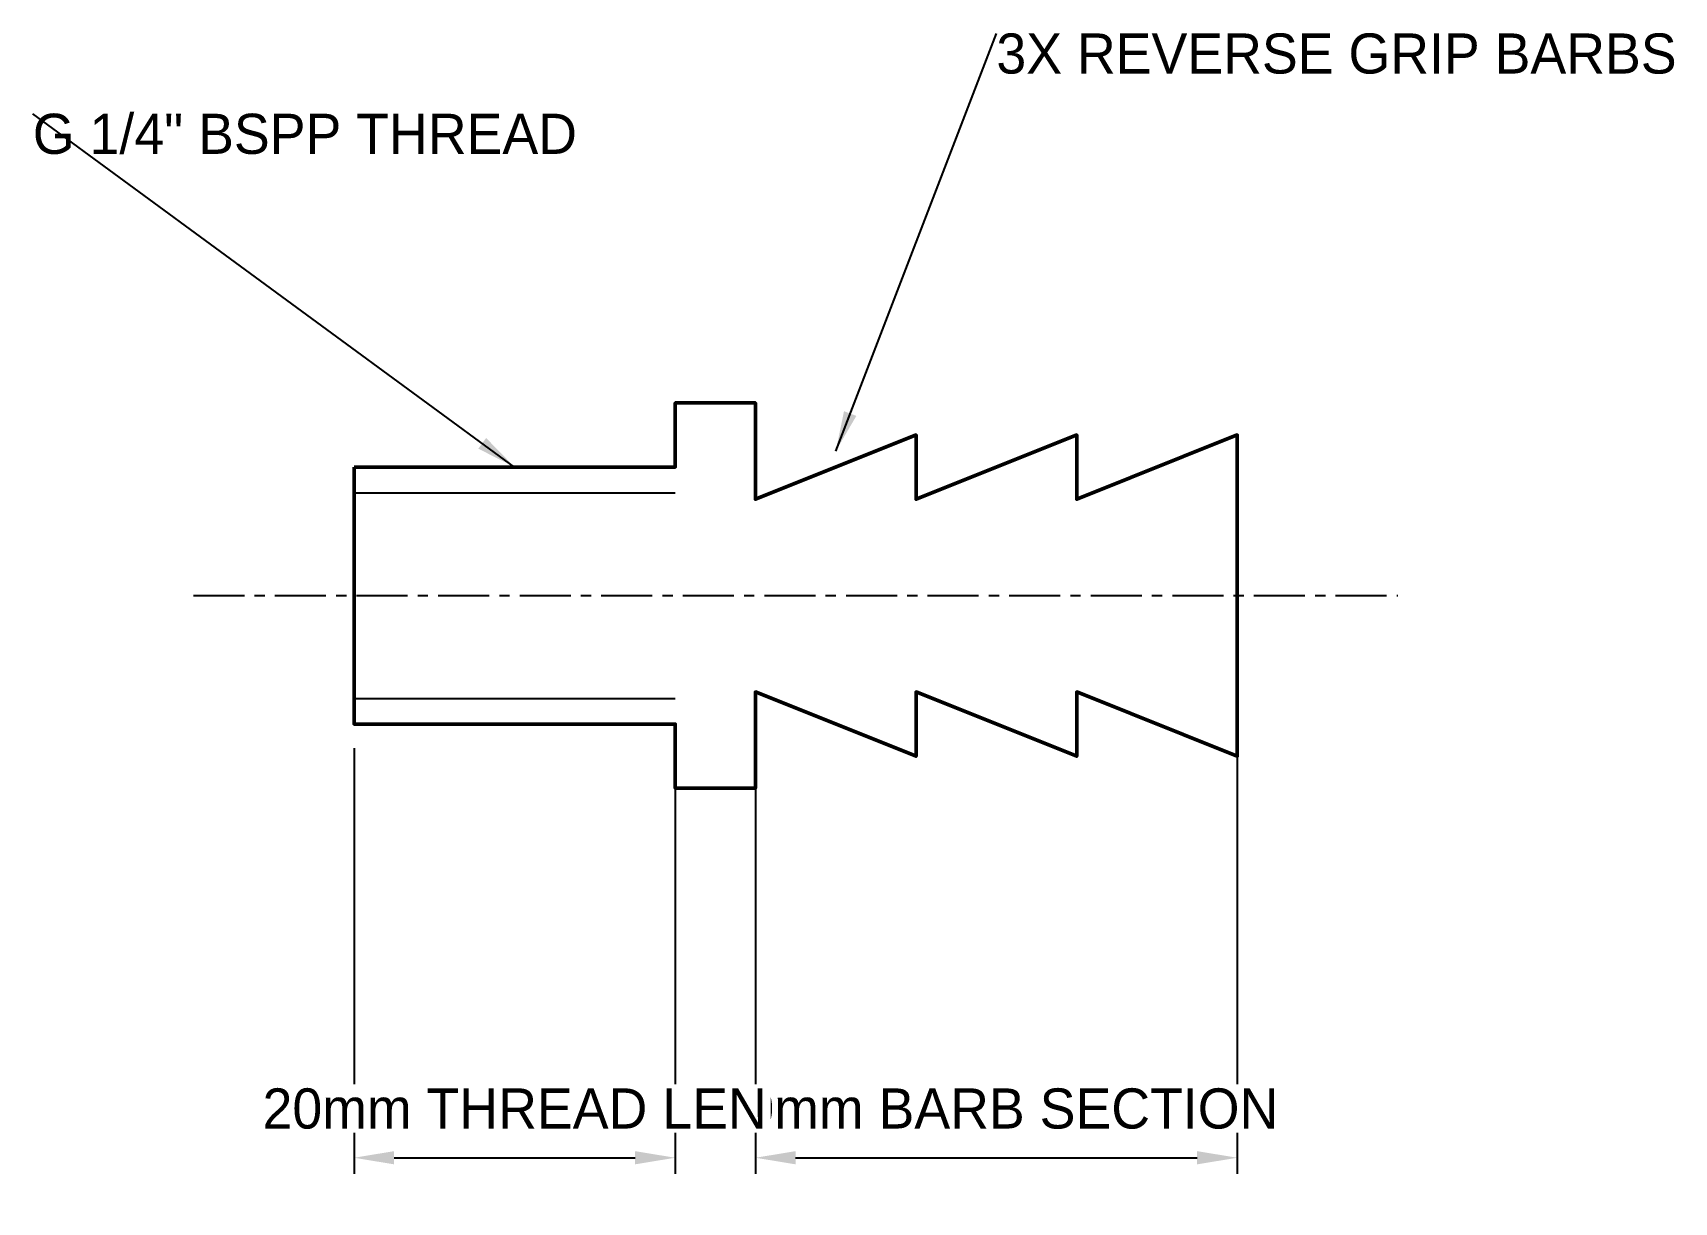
# Model space of a CAD drawing. Header units: metres. Extents: x -20 to 82, y -38 to 35.
import ezdxf

# ---------------------------------------------------------------- set-up
doc = ezdxf.new("R2010")
doc.units = ezdxf.units.M
doc.linetypes.add('CENTER', pattern=[5.08, 3.175, -0.635, 0.635, -0.635])
for name, color, linetype, lineweight in [('CENTERLINES', 7, 'CENTER', 25), ('DETAILS', 7, 'Continuous', 25), ('DIMENSIONS', 7, 'Continuous', 25), ('GEOMETRY', 7, 'Continuous', 50)]:
    doc.layers.add(name, color=color, linetype=linetype, lineweight=lineweight)
doc.dimstyles.new('ENGINEERING_STYLE', dxfattribs={"dimtxt": 2.5, "dimasz": 2.5, "dimexe": 1, "dimexo": 1.5, "dimgap": 0.8, "dimtad": 1, "dimcen": 2.5, "dimazin": 3, "dimtfac": 1, "dimtmove": 0, "dimatfit": 3, "dimtfill": 1})

msp = doc.modelspace()

# ---------------------------------------------------------------- linework, layer by layer
at = {"layer": 'CENTERLINES'}
msp.add_line((-10, 0), (65, 0), dxfattribs=at)
at = {"layer": 'DETAILS'}
for p, q in [((0, 6.4), (20, 6.4)), ((0, -6.4), (20, -6.4))]:
    msp.add_line(p, q, dxfattribs=at)
at = {"layer": 'GEOMETRY'}
msp.add_lwpolyline([(0, 8), (20, 8), (20, 12), (25, 12), (25, 6), (25, 6), (35, 10), (35, 6), (35, 6), (45, 10), (45, 6), (45, 6), (55, 10), (55, 6), (55, 6), (55, -6), (55, -6), (55, -10), (45, -6), (45, -6), (45, -10), (35, -6), (35, -6), (35, -10), (25, -6), (25, -6), (25, -12), (20, -12), (20, -8), (20, -8), (0, -8)], close=True, dxfattribs=at)

# ---------------------------------------------------------------- texts
at = {"layer": 'DIMENSIONS', "char_height": 2.5, "attachment_point": 1}
for s, insert in [('3X REVERSE GRIP BARBS', (40, 35)), ('G 1/4" BSPP THREAD', (-20, 30))]:
    msp.add_mtext(s, dxfattribs=dict(at, insert=insert))

# ---------------------------------------------------------------- leaders
at = {"layer": 'DIMENSIONS'}
for points in [[(30, 9), (40, 35)], [(10, 8), (-20, 30)]]:
    msp.add_leader(points, dimstyle='ENGINEERING_STYLE', dxfattribs=at)

# ---------------------------------------------------------------- next in the draw order: dimensions: what is measured, and where the dimension line sits
for base, p1, p2, text in [((25, -35), (25, -6), (55, -6), '30mm BARB SECTION'), ((0, -35), (0, -8), (20, -8), '20mm THREAD LEN')]:
    msp.add_linear_dim(base=base, p1=p1, p2=p2, text=text, dimstyle='ENGINEERING_STYLE', dxfattribs=at).render()

doc.saveas('drawing.dxf')
